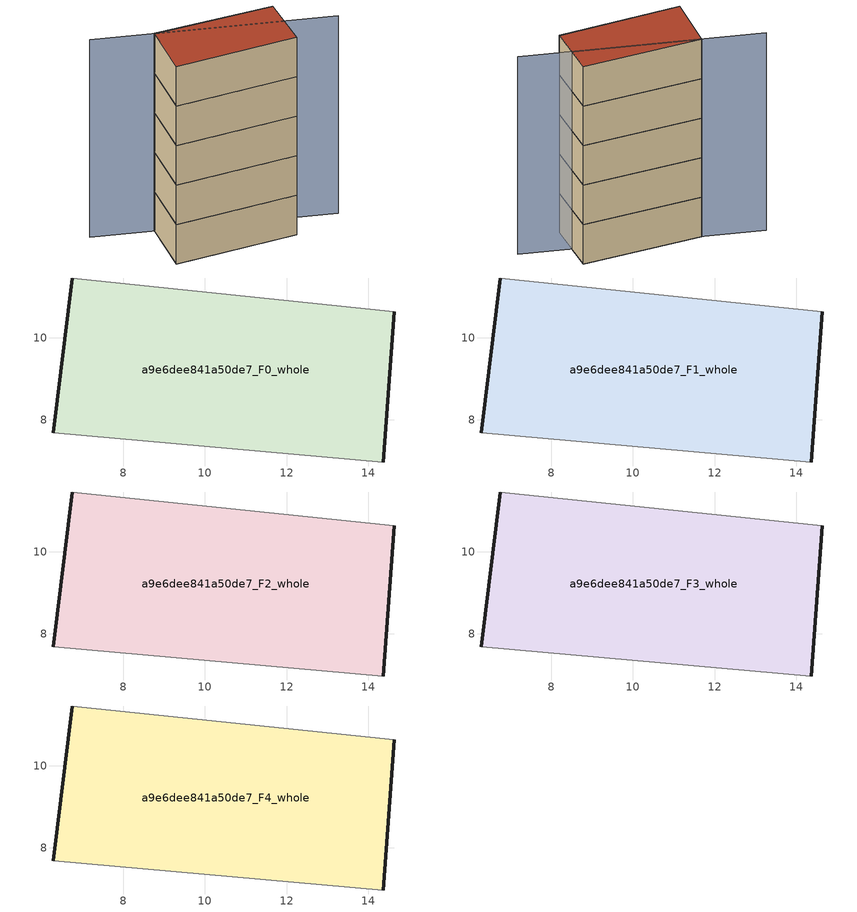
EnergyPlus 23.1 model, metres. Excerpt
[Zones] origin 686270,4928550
a9e6dee841a50de7_F0_whole
 floor ground (EU_floor_Construction): 14.37,6.96 14.63,10.63 6.76,11.46 6.3,7.67 z0
 wall outside (EU_wall_Construction): 6.3,7.67 6.76,11.46 / 14.63,10.63 14.37,6.96 z0:3
 wall adiabatic (EU_wall_Construction): 14.37,6.96 6.3,7.67 / 6.76,11.46 14.63,10.63 z0:3
a9e6dee841a50de7_F1_whole
 floor to a9e6dee841a50de7_F0_whole (EU_floor_Construction): 14.37,6.96 14.63,10.63 6.76,11.46 6.3,7.67 z3
 wall outside (EU_wall_Construction): 6.3,7.67 6.76,11.46 / 14.63,10.63 14.37,6.96 z3:6
 wall adiabatic (EU_wall_Construction): 14.37,6.96 6.3,7.67 / 6.76,11.46 14.63,10.63 z3:6
a9e6dee841a50de7_F2_whole
 floor to a9e6dee841a50de7_F1_whole (EU_floor_Construction): 14.37,6.96 14.63,10.63 6.76,11.46 6.3,7.67 z6
 wall outside (EU_wall_Construction): 6.3,7.67 6.76,11.46 / 14.63,10.63 14.37,6.96 z6:9
 wall adiabatic (EU_wall_Construction): 14.37,6.96 6.3,7.67 / 6.76,11.46 14.63,10.63 z6:9
a9e6dee841a50de7_F3_whole
 floor to a9e6dee841a50de7_F2_whole (EU_floor_Construction): 14.37,6.96 14.63,10.63 6.76,11.46 6.3,7.67 z9
 wall outside (EU_wall_Construction): 6.3,7.67 6.76,11.46 / 14.63,10.63 14.37,6.96 z9:12
 wall adiabatic (EU_wall_Construction): 14.37,6.96 6.3,7.67 / 6.76,11.46 14.63,10.63 z9:12
a9e6dee841a50de7_F4_whole
 floor to a9e6dee841a50de7_F3_whole (EU_floor_Construction): 14.37,6.96 14.63,10.63 6.76,11.46 6.3,7.67 z12
 wall outside (EU_wall_Construction): 6.3,7.67 6.76,11.46 / 14.63,10.63 14.37,6.96 z12:15
 wall adiabatic (EU_wall_Construction): 14.37,6.96 6.3,7.67 / 6.76,11.46 14.63,10.63 z12:15
 roof outside (EU_roof_Construction): 14.63,10.63 14.37,6.96 6.3,7.67 6.76,11.46 z15
shading: 17.74,7.8 2.88,12.75 z0:15
[Building]
EU S2 Campaign: North Axis=0; Terrain=City; Solar Distribution=FullExterior
[Site:Location]
Bologna: Latitude=44.5; Longitude=11.25; Time Zone=1; Elevation=37
[SizingPeriod:WeatherFileDays]
AnnualSizingPeriod: Begin Month=1; Begin Day of Month=1; End Month=12; End Day of Month=31; Day of Week for Start Day=Monday; Use Weather File Daylight Saving Period=No; Use Weather File Rain and Snow Indicators=No
[MATERIAL]
EU_InternalMass_Material: Roughness=MediumRough; Thickness=0.1; Conductivity=1; Density=1800; Specific Heat=900; Thermal Absorptance=0.9; Solar Absorptance=0.7; Visible Absorptance=0.7
[MATERIAL:NOMASS] Roughness=MediumRough; Thermal Absorptance=0.9; Solar Absorptance=0.7; Visible Absorptance=0.7
Name | Thermal Resistance
EU_wall_NoMass | 0.905828
EU_roof_NoMass | 0.37593
EU_floor_NoMass | 0.67114
[CONSTRUCTION]
EU_wall_Construction: EU_wall_NoMass
EU_roof_Construction: EU_roof_NoMass
EU_floor_Construction: EU_floor_NoMass
EU_InternalMass_Construction: EU_InternalMass_Material
[ZONE] Type=1; Multiplier=1; Ceiling Height=autocalculate; Floor Area=autocalculate; Part of Total Floor Area=Yes
Name | Volume
a9e6dee841a50de7_F0_whole | 90.0161
a9e6dee841a50de7_F1_whole; a9e6dee841a50de7_F2_whole; a9e6dee841a50de7_F3_whole; a9e6dee841a50de7_F4_whole | 90.0168
[INTERNALMASS] Construction=EU_InternalMass_Construction; Surface Area=30.0053
Name | Zone or ZoneList
a9e6dee841a50de7_F0_whole_EU_InternalMass | a9e6dee841a50de7_F0_whole
a9e6dee841a50de7_F1_whole_EU_InternalMass | a9e6dee841a50de7_F1_whole
a9e6dee841a50de7_F2_whole_EU_InternalMass | a9e6dee841a50de7_F2_whole
a9e6dee841a50de7_F3_whole_EU_InternalMass | a9e6dee841a50de7_F3_whole
a9e6dee841a50de7_F4_whole_EU_InternalMass | a9e6dee841a50de7_F4_whole
[OTHEREQUIPMENT] Fuel Type=Electricity; Design Level Calculation Method=Watts/Area; Power per Zone Floor Area=1; Fraction Latent=0; Fraction Radiant=0; Fraction Lost=0; Carbon Dioxide Generation Rate=0; EndUse Subcategory=EU_Step8_InternalGains
Name | Zone or ZoneList or Space or SpaceList | Schedule
EU_Step8_InternalGain_a9e6dee841a50de7_F0_whole_f000 | a9e6dee841a50de7_F0_whole | EU_Step8_GainSchedule_a9e6dee841a50de7_F0_whole_f000
EU_Step8_InternalGain_a9e6dee841a50de7_F1_whole_f000 | a9e6dee841a50de7_F1_whole | EU_Step8_GainSchedule_a9e6dee841a50de7_F1_whole_f000
EU_Step8_InternalGain_a9e6dee841a50de7_F2_whole_f000 | a9e6dee841a50de7_F2_whole | EU_Step8_GainSchedule_a9e6dee841a50de7_F2_whole_f000
EU_Step8_InternalGain_a9e6dee841a50de7_F3_whole_f000 | a9e6dee841a50de7_F3_whole | EU_Step8_GainSchedule_a9e6dee841a50de7_F3_whole_f000
EU_Step8_InternalGain_a9e6dee841a50de7_F4_whole_f000 | a9e6dee841a50de7_F4_whole | EU_Step8_GainSchedule_a9e6dee841a50de7_F4_whole_f000
[ZONEVENTILATION:DESIGNFLOWRATE] Schedule=EU_AlwaysOn; Design Flow Rate Calculation Method=AirChanges/Hour; Air Changes per Hour=0.73129; Ventilation Type=Natural; Fan Pressure Rise=0; Fan Total Efficiency=1; Constant Term Coefficient=1; Temperature Term Coefficient=0; Velocity Term Coefficient=0; Velocity Squared Term Coefficient=0; Minimum Indoor Temperature=-100; Maximum Indoor Temperature=100; Delta Temperature=-100; Minimum Outdoor Temperature=-100; Maximum Outdoor Temperature=100; Maximum Wind Speed=40
Name | Zone or ZoneList or Space or SpaceList
EU_ConstantAir_a9e6dee841a50de7_F0_whole | a9e6dee841a50de7_F0_whole
EU_ConstantAir_a9e6dee841a50de7_F1_whole | a9e6dee841a50de7_F1_whole
EU_ConstantAir_a9e6dee841a50de7_F2_whole | a9e6dee841a50de7_F2_whole
EU_ConstantAir_a9e6dee841a50de7_F3_whole | a9e6dee841a50de7_F3_whole
EU_ConstantAir_a9e6dee841a50de7_F4_whole | a9e6dee841a50de7_F4_whole
[HVACTEMPLATE:THERMOSTAT] Constant Heating Setpoint=20; Constant Cooling Setpoint=50
EU_HeatOnly_a9e6dee841a50de7_F0_whole; EU_HeatOnly_a9e6dee841a50de7_F1_whole; EU_HeatOnly_a9e6dee841a50de7_F2_whole; EU_HeatOnly_a9e6dee841a50de7_F3_whole; EU_HeatOnly_a9e6dee841a50de7_F4_whole
[HVACTEMPLATE:ZONE:IDEALLOADSAIRSYSTEM] System Availability Schedule=EU_AlwaysOn; Maximum Heating Supply Air Temperature=50; Minimum Cooling Supply Air Temperature=13; Maximum Heating Supply Air Humidity Ratio=0.0156; Minimum Cooling Supply Air Humidity Ratio=0.0077; Heating Limit=NoLimit; Cooling Limit=NoLimit; Heating Availability Schedule=EU_AlwaysOn; Cooling Availability Schedule=EU_CoolingOff; Dehumidification Control Type=ConstantSensibleHeatRatio; Cooling Sensible Heat Ratio=0.7; Dehumidification Setpoint=60; Humidification Control Type=None; Humidification Setpoint=30; Outdoor Air Method=None; Outdoor Air Flow Rate per Person=0.00944; Outdoor Air Flow Rate per Zone Floor Area=0; Outdoor Air Flow Rate per Zone=0; Demand Controlled Ventilation Type=None; Outdoor Air Economizer Type=NoEconomizer; Heat Recovery Type=None; Sensible Heat Recovery Effectiveness=0.7; Latent Heat Recovery Effectiveness=0.65
Name | Template Thermostat
a9e6dee841a50de7_F0_whole | EU_HeatOnly_a9e6dee841a50de7_F0_whole
a9e6dee841a50de7_F1_whole | EU_HeatOnly_a9e6dee841a50de7_F1_whole
a9e6dee841a50de7_F2_whole | EU_HeatOnly_a9e6dee841a50de7_F2_whole
a9e6dee841a50de7_F3_whole | EU_HeatOnly_a9e6dee841a50de7_F3_whole
a9e6dee841a50de7_F4_whole | EU_HeatOnly_a9e6dee841a50de7_F4_whole
[SIZING:ZONE] Zone Cooling Design Supply Air Temperature Input Method=SupplyAirTemperature; Zone Cooling Design Supply Air Temperature=13; Zone Heating Design Supply Air Temperature Input Method=SupplyAirTemperature; Zone Heating Design Supply Air Temperature=50; Zone Cooling Design Supply Air Humidity Ratio=0.008; Zone Heating Design Supply Air Humidity Ratio=0.008; Cooling Design Air Flow Method=DesignDay; Cooling Design Air Flow Rate=0; Cooling Minimum Air Flow per Zone Floor Area=0.000762; Cooling Minimum Air Flow=0; Cooling Minimum Air Flow Fraction=0.2; Heating Design Air Flow Method=DesignDay; Heating Design Air Flow Rate=0; Heating Maximum Air Flow per Zone Floor Area=0.002032; Heating Maximum Air Flow=0.141576; Heating Maximum Air Flow Fraction=0.3; Account for Dedicated Outdoor Air System=No; Dedicated Outdoor Air System Control Strategy=NeutralSupplyAir; Dedicated Outdoor Air Low Setpoint Temperature for Design=autosize; Dedicated Outdoor Air High Setpoint Temperature for Design=autosize; Zone Load Sizing Method=Sensible Load Only No Latent Load; Zone Latent Cooling Design Supply Air Humidity Ratio Input Method=HumidityRatioDifference; Zone Cooling Design Supply Air Humidity Ratio Difference=0.005; Zone Latent Heating Design Supply Air Humidity Ratio Input Method=HumidityRatioDifference; Zone Humidification Design Supply Air Humidity Ratio Difference=0.005
a9e6dee841a50de7_F0_whole; a9e6dee841a50de7_F1_whole; a9e6dee841a50de7_F2_whole; a9e6dee841a50de7_F3_whole; a9e6dee841a50de7_F4_whole
[SCHEDULE:CONSTANT]
Name | Hourly Value
EU_AlwaysOn | 1
EU_CoolingOff | 0
[SCHEDULE:FILE] Column Number=1; Rows to Skip at Top=0; Number of Hours of Data=8760; Column Separator=Comma; Interpolate to Timestep=No; Minutes per Item=60; Adjust Schedule for Daylight Savings=Yes
Name | File
EU_Step8_GainSchedule_a9e6dee841a50de7_F0_whole_f000 | ../../schedules/a9e6dee841a50de7/a9e6dee841a50de7_F0_whole_f000_gain.csv
EU_Step8_GainSchedule_a9e6dee841a50de7_F1_whole_f000 | ../../schedules/a9e6dee841a50de7/a9e6dee841a50de7_F1_whole_f000_gain.csv
EU_Step8_GainSchedule_a9e6dee841a50de7_F2_whole_f000 | ../../schedules/a9e6dee841a50de7/a9e6dee841a50de7_F2_whole_f000_gain.csv
EU_Step8_GainSchedule_a9e6dee841a50de7_F3_whole_f000 | ../../schedules/a9e6dee841a50de7/a9e6dee841a50de7_F3_whole_f000_gain.csv
EU_Step8_GainSchedule_a9e6dee841a50de7_F4_whole_f000 | ../../schedules/a9e6dee841a50de7/a9e6dee841a50de7_F4_whole_f000_gain.csv
